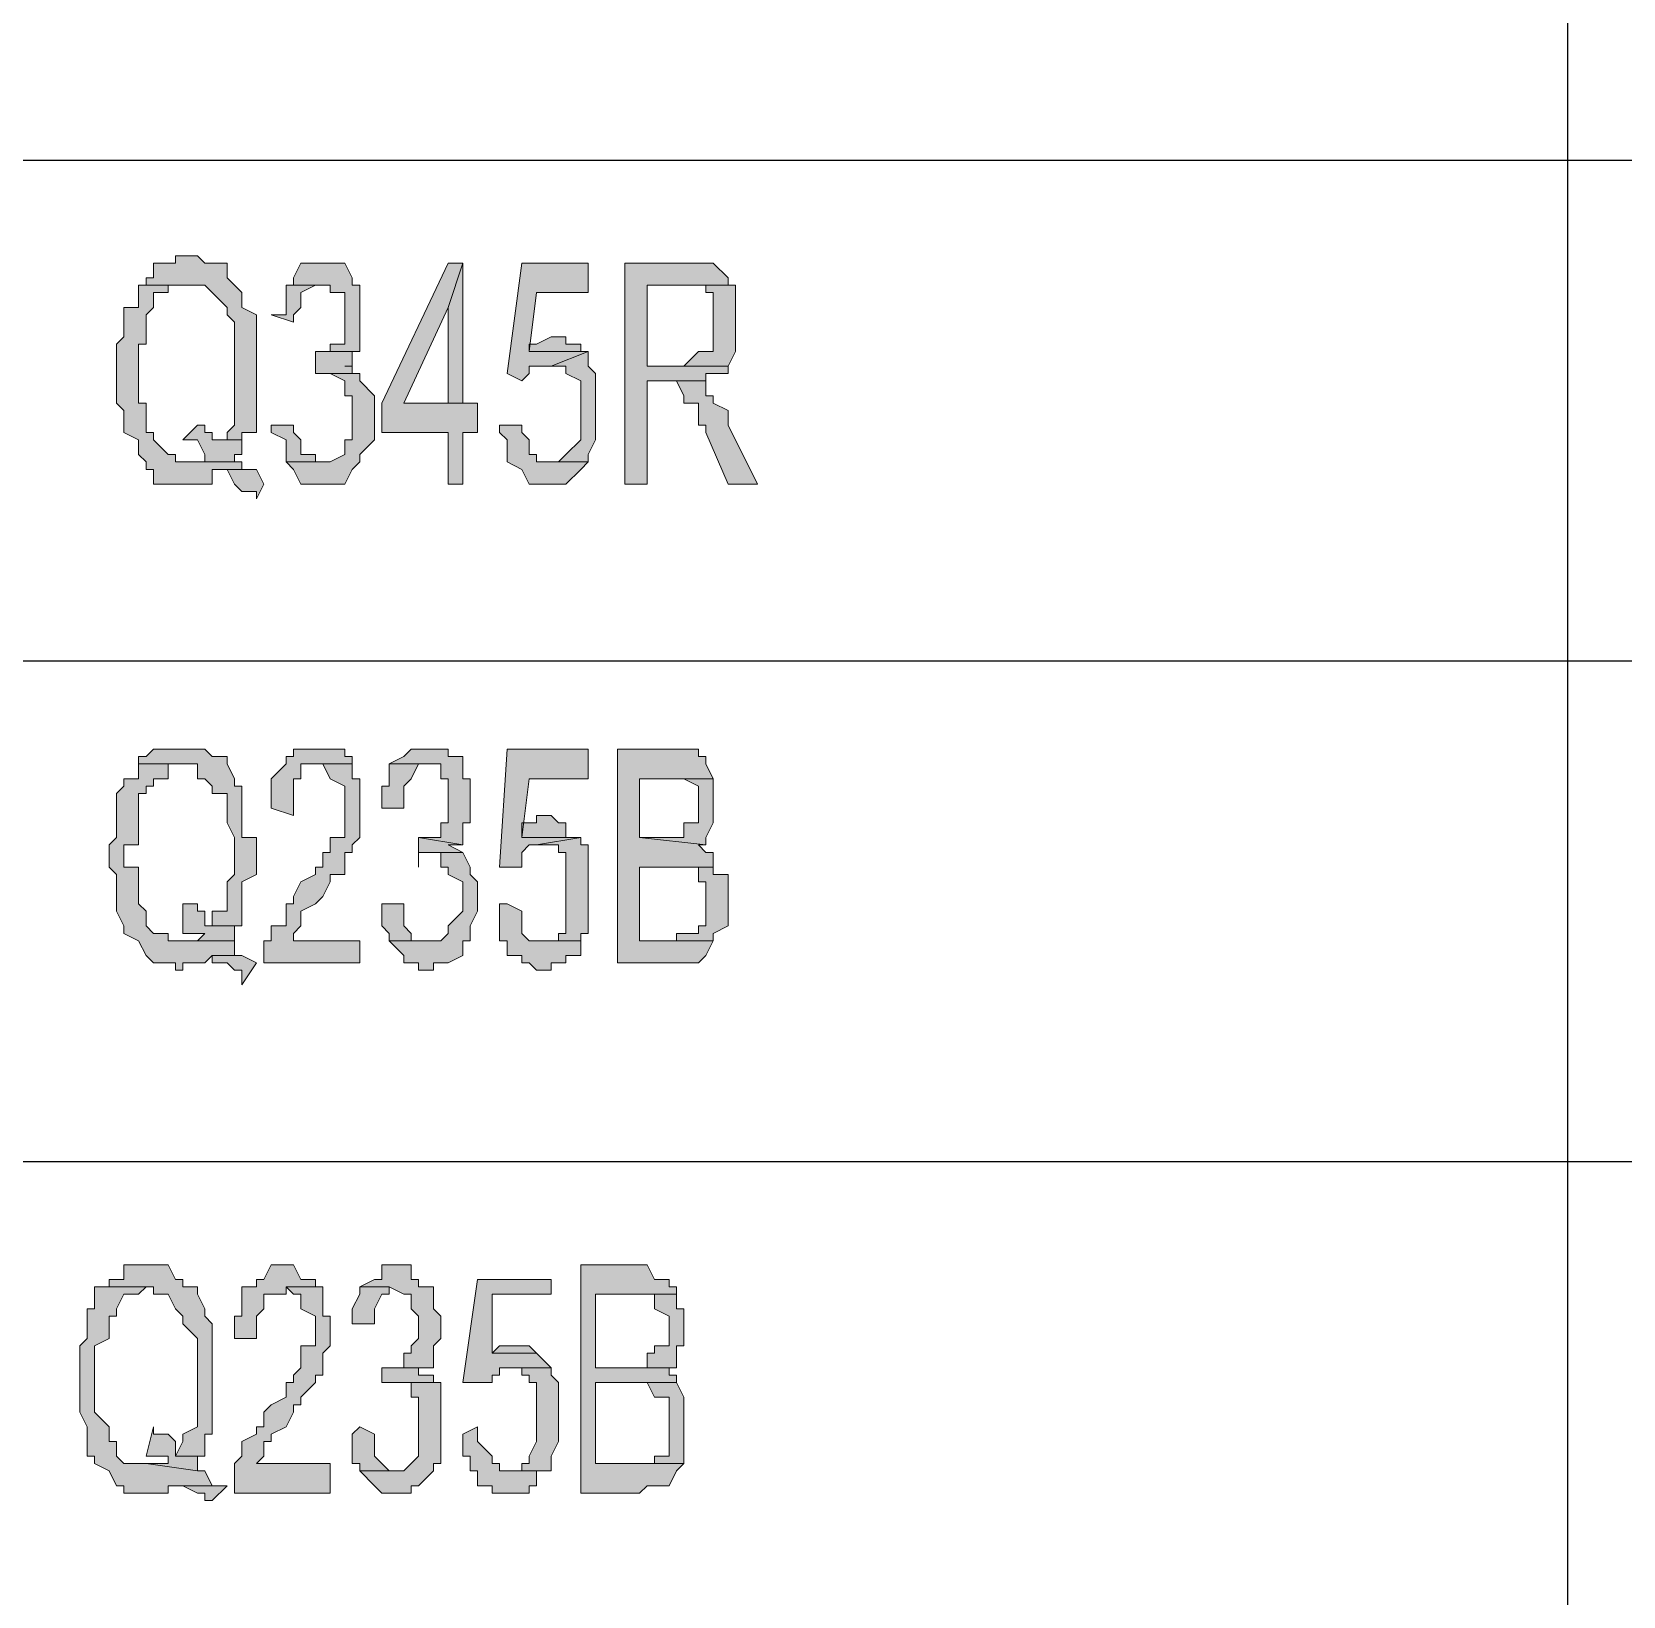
# Model space of a CAD drawing. Header units: millimetres. Extents: x 20 to 821, y 1 to 1134.
# Drawn here: x 677.79 to 716.67, y 152.24 to 190.48 of the extents above; entities that cross this region are included whole.
import ezdxf

# ---------------------------------------------------------------- set-up
doc = ezdxf.new("R2010")
doc.units = ezdxf.units.MM
doc.layers.add('1', color=7, linetype='Continuous')

msp = doc.modelspace()

# ---------------------------------------------------------------- hatches: boundary and pattern name
h = msp.add_hatch(color=0)
h.dxf.hatch_style = 2
h.paths.add_polyline_path([(681.48, 185.001732), (681.3, 185.001732), (681.3, 184.821732), (680.76, 184.821732), (680.76, 184.461732), (680.58, 184.461732), (680.58, 184.281732), (682.02, 184.281732), (682.2, 184.101732), (682.56, 183.741732), (682.56, 183.561732), (682.74, 183.381732), (682.74, 180.861732), (682.56, 180.681732), (682.56, 180.501732), (682.92, 180.501732), (682.92, 180.681732), (683.28, 180.681732), (683.28, 183.561732), (682.92, 183.741732), (682.92, 184.101732), (682.74, 184.281732), (682.56, 184.461732), (682.56, 184.821732), (682.2, 184.821732), (682.02, 184.821732), (681.84, 185.001732)])
h = msp.add_hatch(color=0)
h.dxf.hatch_style = 2
h.paths.add_polyline_path([(684.9, 184.821732), (684.36, 184.821732), (684.18, 184.461732), (684.18, 184.281732), (684.9, 184.281732), (685.08, 184.281732), (685.08, 184.101732), (685.44, 184.101732), (685.44, 183.741732), (685.44, 182.841732), (685.08, 182.841732), (685.08, 182.661732), (684.9, 182.661732), (684.72, 182.661732), (685.62, 182.661732), (685.8, 182.661732), (685.8, 182.841732), (685.8, 184.281732), (685.62, 184.281732), (685.62, 184.461732), (685.44, 184.821732)])
h = msp.add_hatch(color=0)
h.dxf.hatch_style = 2
h.paths.add_polyline_path([(688.32, 184.821732), (687.96, 184.821732), (686.34, 181.401732), (686.34, 180.681732), (687.96, 180.681732), (687.96, 179.421732), (688.32, 179.421732), (688.32, 180.681732), (688.68, 180.681732), (688.68, 181.401732), (688.32, 181.401732), (686.88, 181.401732), (687.96, 183.741732)])
h = msp.add_hatch(color=0)
h.dxf.hatch_style = 2
h.paths.add_polyline_path([(688.32, 184.821732), (687.96, 183.741732), (687.96, 181.401732), (686.88, 181.401732), (688.32, 181.401732)])
h = msp.add_hatch(color=0)
h.dxf.hatch_style = 2
h.paths.add_polyline_path([(691.38, 184.821732), (689.76, 184.821732), (689.4, 182.121732), (689.76, 181.941732), (689.94, 182.121732), (689.94, 182.301732), (690.12, 182.301732), (690.48, 182.301732), (691.38, 182.661732), (689.94, 182.661732), (690.12, 184.101732), (691.38, 184.101732)])
h = msp.add_hatch(color=0)
h.dxf.hatch_style = 2
h.paths.add_polyline_path([(693.72, 184.821732), (692.28, 184.821732), (692.28, 179.421732), (692.82, 179.421732), (692.82, 181.941732), (694.26, 181.941732), (694.26, 182.121732), (694.8, 182.121732), (694.8, 182.301732), (692.82, 182.301732), (692.82, 184.281732), (694.8, 184.281732), (694.8, 184.461732), (694.44, 184.821732), (694.26, 184.821732)])
h = msp.add_hatch(color=0)
h.dxf.hatch_style = 2
h.paths.add_polyline_path([(680.58, 184.281732), (680.4, 184.281732), (680.4, 184.101732), (680.4, 183.741732), (680.04, 183.741732), (680.04, 183.021732), (679.86, 182.841732), (679.86, 181.401732), (680.04, 181.221732), (680.04, 180.861732), (680.04, 180.681732), (680.4, 180.501732), (680.4, 180.141732), (680.58, 179.961732), (680.58, 179.781732), (680.76, 179.781732), (680.76, 179.421732), (681.12, 179.421732), (682.2, 179.421732), (682.2, 179.781732), (683.28, 179.781732), (682.92, 179.781732), (682.92, 179.961732), (681.48, 179.961732), (681.3, 179.961732), (681.3, 180.141732), (681.12, 180.141732), (680.76, 180.501732), (680.76, 180.681732), (680.58, 180.681732), (680.58, 181.401732), (680.4, 181.401732), (680.4, 182.841732), (680.58, 182.841732), (680.58, 183.561732), (680.76, 183.741732), (680.76, 184.101732), (681.12, 184.101732), (681.12, 184.281732), (681.3, 184.281732), (681.48, 184.281732)])
h = msp.add_hatch(color=0)
h.dxf.hatch_style = 2
h.paths.add_polyline_path([(684.18, 184.281732), (684, 184.281732), (684, 184.101732), (684, 183.561732), (683.64, 183.561732), (684.18, 183.381732), (684.18, 183.561732), (684.36, 183.741732), (684.36, 184.101732), (684.72, 184.281732), (684.9, 184.281732)])
h = msp.add_hatch(color=0)
h.dxf.hatch_style = 2
h.paths.add_polyline_path([(694.8, 184.281732), (693.72, 184.281732), (694.08, 184.281732), (694.26, 184.281732), (694.26, 184.101732), (694.44, 184.101732), (694.44, 183.741732), (694.44, 182.661732), (694.26, 182.661732), (694.08, 182.661732), (693.72, 182.301732), (692.82, 182.301732), (694.8, 182.301732), (694.98, 182.661732), (694.98, 184.281732)])
h = msp.add_hatch(color=0)
h.dxf.hatch_style = 2
h.paths.add_polyline_path([(690.66, 183.021732), (690.48, 183.021732), (690.12, 182.841732), (689.94, 182.841732), (689.94, 182.661732), (691.2, 182.661732), (691.2, 182.841732), (690.84, 182.841732), (690.84, 183.021732)])
h = msp.add_hatch(color=0)
h.dxf.hatch_style = 2
h.paths.add_polyline_path([(684.72, 182.661732), (684.72, 182.121732), (684.9, 182.121732), (685.8, 182.121732), (685.62, 182.121732), (685.62, 182.301732), (685.44, 182.301732), (685.62, 182.301732), (685.62, 182.661732)])
h = msp.add_hatch(color=0)
h.dxf.hatch_style = 2
h.paths.add_polyline_path([(691.38, 182.661732), (690.48, 182.301732), (690.84, 182.301732), (690.84, 182.121732), (691.2, 181.941732), (691.2, 180.501732), (690.84, 180.141732), (690.66, 179.961732), (690.48, 179.961732), (691.38, 179.961732), (691.38, 180.141732), (691.56, 180.501732), (691.56, 182.121732), (691.38, 182.301732)])
h = msp.add_hatch(color=0)
h.dxf.hatch_style = 2
h.paths.add_polyline_path([(685.8, 182.121732), (684.9, 182.121732), (685.08, 182.121732), (685.44, 181.941732), (685.44, 181.581732), (685.62, 181.581732), (685.62, 180.501732), (685.44, 180.501732), (685.44, 180.141732), (685.08, 179.961732), (684, 179.961732), (684.18, 179.781732), (684.36, 179.421732), (685.44, 179.421732), (685.62, 179.781732), (685.8, 179.961732), (685.8, 180.141732), (686.16, 180.501732), (686.16, 181.581732), (685.8, 181.941732)])
h = msp.add_hatch(color=0)
h.dxf.hatch_style = 2
h.paths.add_polyline_path([(694.08, 181.941732), (693.36, 181.941732), (693.54, 181.941732), (693.72, 181.581732), (693.72, 181.401732), (694.08, 181.401732), (694.08, 180.861732), (694.26, 180.861732), (694.26, 180.681732), (694.8, 179.421732), (695.52, 179.421732), (694.8, 180.861732), (694.8, 181.221732), (694.44, 181.401732), (694.44, 181.581732), (694.26, 181.581732), (694.26, 181.941732)])
h = msp.add_hatch(color=0)
h.dxf.hatch_style = 2
h.paths.add_polyline_path([(681.84, 180.861732), (681.48, 180.501732), (681.84, 180.501732), (682.02, 180.141732), (682.02, 179.961732), (681.84, 179.961732), (681.48, 179.961732), (682.92, 179.961732), (682.74, 179.961732), (682.74, 180.141732), (682.92, 180.141732), (682.92, 180.501732), (682.2, 180.501732), (682.2, 180.681732), (682.02, 180.681732), (682.02, 180.861732)])
h = msp.add_hatch(color=0)
h.dxf.hatch_style = 2
h.paths.add_polyline_path([(684.18, 180.861732), (683.64, 180.861732), (683.64, 180.681732), (684, 180.501732), (684, 179.961732), (684.9, 179.961732), (684.72, 179.961732), (684.72, 180.141732), (684.36, 180.141732), (684.36, 180.501732), (684.18, 180.681732)])
h = msp.add_hatch(color=0)
h.dxf.hatch_style = 2
h.paths.add_polyline_path([(689.76, 180.861732), (689.22, 180.861732), (689.22, 180.681732), (689.4, 180.501732), (689.4, 179.961732), (689.76, 179.781732), (689.94, 179.421732), (690.84, 179.421732), (691.2, 179.781732), (691.38, 179.961732), (690.12, 179.961732), (690.12, 180.141732), (689.94, 180.141732), (689.94, 180.501732), (689.76, 180.681732)])
h = msp.add_hatch(color=0)
h.dxf.hatch_style = 2
h.paths.add_polyline_path([(683.28, 179.781732), (682.56, 179.781732), (682.74, 179.421732), (682.92, 179.241732), (683.28, 179.241732), (683.28, 179.061732), (683.46, 179.421732)])
h = msp.add_hatch(color=0)
h.dxf.hatch_style = 2
h.paths.add_polyline_path([(681.48, 172.941732), (680.76, 172.941732), (680.58, 172.761732), (680.4, 172.761732), (680.4, 172.581732), (681.84, 172.581732), (681.84, 172.221732), (682.02, 172.221732), (682.2, 172.041732), (682.2, 171.861732), (682.56, 171.861732), (682.56, 171.501732), (682.56, 171.141732), (682.74, 170.781732), (682.74, 169.881732), (682.56, 169.701732), (682.56, 168.981732), (682.2, 168.981732), (682.2, 168.621732), (682.74, 168.621732), (682.92, 168.621732), (682.92, 168.981732), (682.92, 169.701732), (683.28, 169.881732), (683.28, 170.781732), (682.92, 170.781732), (682.92, 172.041732), (682.74, 172.041732), (682.74, 172.221732), (682.56, 172.581732), (682.56, 172.761732), (682.2, 172.761732), (682.02, 172.941732)])
h = msp.add_hatch(color=0)
h.dxf.hatch_style = 2
h.paths.add_polyline_path([(684.72, 172.941732), (684.18, 172.941732), (684.18, 172.761732), (684, 172.761732), (684, 172.581732), (683.64, 172.221732), (683.64, 171.501732), (684.18, 171.321732), (684.18, 172.221732), (684.36, 172.221732), (684.36, 172.581732), (685.62, 172.581732), (685.62, 172.761732), (685.44, 172.761732), (685.44, 172.941732)])
h = msp.add_hatch(color=0)
h.dxf.hatch_style = 2
h.paths.add_polyline_path([(687.6, 172.941732), (687.06, 172.941732), (686.88, 172.761732), (686.52, 172.581732), (687.78, 172.581732), (687.78, 172.221732), (687.96, 172.221732), (687.96, 172.041732), (687.96, 171.141732), (687.78, 171.141732), (687.78, 170.781732), (687.6, 170.781732), (687.24, 170.781732), (688.32, 170.601732), (688.32, 171.141732), (688.5, 171.141732), (688.5, 172.221732), (688.32, 172.221732), (688.32, 172.761732), (687.96, 172.761732), (687.96, 172.941732), (687.78, 172.941732)])
h = msp.add_hatch(color=0)
h.dxf.hatch_style = 2
h.paths.add_polyline_path([(691.38, 172.941732), (689.4, 172.941732), (689.22, 170.061732), (689.76, 170.061732), (689.76, 170.421732), (689.94, 170.601732), (690.12, 170.601732), (691.2, 170.781732), (689.76, 170.781732), (689.94, 172.221732), (691.38, 172.221732)])
h = msp.add_hatch(color=0)
h.dxf.hatch_style = 2
h.paths.add_polyline_path([(693.36, 172.941732), (692.1, 172.941732), (692.1, 167.721732), (694.08, 167.721732), (694.26, 167.901732), (694.44, 168.261732), (692.64, 168.261732), (692.64, 170.061732), (694.44, 170.061732), (694.44, 170.421732), (694.26, 170.421732), (694.08, 170.601732), (694.26, 170.601732), (692.64, 170.781732), (692.64, 172.221732), (693.36, 172.221732), (694.44, 172.221732), (694.26, 172.581732), (694.26, 172.761732), (694.08, 172.761732), (694.08, 172.941732), (693.72, 172.941732)])
h = msp.add_hatch(color=0)
h.dxf.hatch_style = 2
h.paths.add_polyline_path([(680.4, 172.581732), (680.4, 172.221732), (680.04, 172.221732), (680.04, 172.041732), (679.86, 171.861732), (679.86, 170.781732), (679.68, 170.601732), (679.68, 170.061732), (679.86, 169.881732), (679.86, 169.161732), (679.86, 168.981732), (680.04, 168.621732), (680.04, 168.441732), (680.4, 168.261732), (680.58, 167.901732), (680.76, 167.721732), (681.3, 167.721732), (681.3, 167.541732), (681.48, 167.541732), (681.48, 167.721732), (682.02, 167.721732), (682.2, 167.901732), (682.92, 167.901732), (682.74, 167.901732), (682.74, 168.261732), (681.48, 168.261732), (681.12, 168.261732), (681.12, 168.441732), (680.76, 168.441732), (680.58, 168.621732), (680.58, 168.981732), (680.4, 169.161732), (680.4, 170.061732), (680.04, 170.061732), (680.04, 170.601732), (680.4, 170.601732), (680.4, 171.861732), (680.58, 171.861732), (680.58, 172.041732), (680.76, 172.041732), (680.76, 172.221732), (681.12, 172.221732), (681.12, 172.581732), (681.3, 172.581732), (681.48, 172.581732)])
h = msp.add_hatch(color=0)
h.dxf.hatch_style = 2
h.paths.add_polyline_path([(685.62, 172.581732), (684.72, 172.581732), (684.9, 172.581732), (685.08, 172.221732), (685.44, 172.041732), (685.44, 170.781732), (685.08, 170.781732), (685.08, 170.421732), (684.9, 170.421732), (684.9, 170.061732), (684.72, 170.061732), (684.72, 169.881732), (684.36, 169.701732), (684.18, 169.341732), (684.18, 169.161732), (684, 169.161732), (684, 168.621732), (683.64, 168.621732), (683.64, 168.261732), (683.46, 168.261732), (683.46, 167.721732), (685.8, 167.721732), (685.8, 168.261732), (684.18, 168.261732), (684.18, 168.441732), (684.36, 168.621732), (684.36, 168.981732), (684.72, 169.161732), (684.9, 169.341732), (685.08, 169.701732), (685.08, 169.881732), (685.44, 169.881732), (685.44, 170.421732), (685.62, 170.421732), (685.62, 170.601732), (685.8, 170.781732), (685.8, 172.221732), (685.62, 172.221732)])
h = msp.add_hatch(color=0)
h.dxf.hatch_style = 2
h.paths.add_polyline_path([(686.52, 172.581732), (686.52, 172.041732), (686.34, 172.041732), (686.34, 171.501732), (686.88, 171.501732), (686.88, 172.041732), (687.06, 172.221732), (687.24, 172.581732), (687.6, 172.581732)])
h = msp.add_hatch(color=0)
h.dxf.hatch_style = 2
h.paths.add_polyline_path([(694.44, 172.221732), (693.36, 172.221732), (693.54, 172.221732), (693.72, 172.221732), (694.08, 172.041732), (694.08, 171.141732), (693.72, 171.141732), (693.72, 170.781732), (693.54, 170.781732), (693.36, 170.781732), (692.64, 170.781732), (694.26, 170.601732), (694.26, 170.781732), (694.44, 171.141732)])
h = msp.add_hatch(color=0)
h.dxf.hatch_style = 2
h.paths.add_polyline_path([(690.48, 171.321732), (690.12, 171.321732), (690.12, 171.141732), (689.76, 171.141732), (689.76, 170.781732), (691.2, 170.781732), (690.84, 170.781732), (690.84, 171.141732), (690.66, 171.141732)])
h = msp.add_hatch(color=0)
h.dxf.hatch_style = 2
h.paths.add_polyline_path([(687.24, 170.781732), (687.24, 170.061732), (687.24, 170.421732), (688.32, 170.421732), (687.96, 170.601732), (688.32, 170.601732)])
h = msp.add_hatch(color=0)
h.dxf.hatch_style = 2
h.paths.add_polyline_path([(691.2, 170.781732), (690.12, 170.601732), (690.66, 170.601732), (690.66, 170.421732), (690.84, 170.421732), (690.84, 170.061732), (690.84, 168.441732), (690.66, 168.441732), (690.66, 168.261732), (690.48, 168.261732), (690.12, 168.261732), (691.2, 168.261732), (691.2, 168.441732), (691.38, 168.441732), (691.38, 170.601732), (691.2, 170.601732)])
h = msp.add_hatch(color=0)
h.dxf.hatch_style = 2
h.paths.add_polyline_path([(688.32, 170.421732), (687.6, 170.421732), (687.78, 170.421732), (687.78, 170.061732), (687.96, 170.061732), (687.96, 169.881732), (688.32, 169.701732), (688.32, 168.981732), (687.96, 168.621732), (687.96, 168.441732), (687.78, 168.261732), (686.52, 168.261732), (686.88, 167.901732), (686.88, 167.721732), (687.06, 167.721732), (687.24, 167.721732), (687.24, 167.541732), (687.6, 167.541732), (687.6, 167.721732), (687.96, 167.721732), (688.32, 167.901732), (688.32, 168.261732), (688.5, 168.261732), (688.5, 168.621732), (688.68, 168.981732), (688.68, 169.701732), (688.5, 169.881732), (688.5, 170.061732)])
h = msp.add_hatch(color=0)
h.dxf.hatch_style = 2
h.paths.add_polyline_path([(694.44, 170.061732), (693.36, 170.061732), (693.54, 170.061732), (694.08, 170.061732), (694.08, 169.881732), (694.08, 169.701732), (694.26, 169.701732), (694.26, 168.621732), (694.08, 168.621732), (694.08, 168.441732), (693.72, 168.441732), (693.54, 168.441732), (693.54, 168.261732), (692.64, 168.261732), (694.44, 168.261732), (694.44, 168.441732), (694.8, 168.621732), (694.8, 169.881732), (694.44, 169.881732)])
h = msp.add_hatch(color=0)
h.dxf.hatch_style = 2
h.paths.add_polyline_path([(681.48, 169.161732), (681.48, 168.441732), (681.84, 168.441732), (682.02, 168.441732), (681.84, 168.261732), (681.48, 168.261732), (682.74, 168.261732), (682.56, 168.261732), (682.74, 168.261732), (682.74, 168.621732), (682.2, 168.621732), (682.02, 168.621732), (682.02, 168.981732), (681.84, 168.981732), (681.84, 169.161732)])
h = msp.add_hatch(color=0)
h.dxf.hatch_style = 2
h.paths.add_polyline_path([(686.88, 169.161732), (686.34, 169.161732), (686.34, 168.981732), (686.34, 168.621732), (686.52, 168.441732), (686.52, 168.261732), (687.6, 168.261732), (687.06, 168.261732), (687.06, 168.441732), (686.88, 168.621732)])
h = msp.add_hatch(color=0)
h.dxf.hatch_style = 2
h.paths.add_polyline_path([(689.4, 169.161732), (689.22, 169.161732), (689.22, 168.981732), (689.22, 168.261732), (689.4, 168.261732), (689.4, 167.901732), (689.76, 167.901732), (689.76, 167.721732), (689.94, 167.721732), (690.12, 167.541732), (690.48, 167.541732), (690.48, 167.721732), (690.84, 167.721732), (690.84, 167.901732), (691.2, 167.901732), (691.2, 168.261732), (689.94, 168.261732), (689.76, 168.441732), (689.76, 168.981732)])
h = msp.add_hatch(color=0)
h.dxf.hatch_style = 2
h.paths.add_polyline_path([(682.92, 167.901732), (682.2, 167.901732), (682.2, 167.721732), (682.56, 167.721732), (682.74, 167.541732), (682.92, 167.541732), (682.92, 167.181732), (683.28, 167.721732)])
h = msp.add_hatch(color=0)
h.dxf.hatch_style = 2
h.paths.add_polyline_path([(680.58, 160.341732), (680.04, 160.341732), (680.04, 159.981732), (679.68, 159.981732), (679.68, 159.801732), (680.76, 159.801732), (680.76, 159.621732), (681.12, 159.621732), (681.3, 159.261732), (681.48, 159.081732), (681.48, 158.901732), (681.84, 158.541732), (681.84, 156.381732), (681.48, 156.201732), (681.48, 156.021732), (681.3, 155.661732), (682.02, 155.661732), (682.02, 156.021732), (682.02, 156.201732), (682.2, 156.201732), (682.2, 158.901732), (682.02, 159.081732), (682.02, 159.261732), (681.84, 159.621732), (681.84, 159.801732), (681.48, 159.801732), (681.48, 159.981732), (681.3, 159.981732), (681.12, 160.341732)])
h = msp.add_hatch(color=0)
h.dxf.hatch_style = 2
h.paths.add_polyline_path([(684, 160.341732), (683.64, 160.341732), (683.46, 159.981732), (683.28, 159.981732), (683.28, 159.801732), (682.92, 159.801732), (682.92, 159.621732), (682.92, 159.081732), (682.74, 159.081732), (682.74, 158.541732), (683.28, 158.541732), (683.28, 159.081732), (683.46, 159.261732), (683.46, 159.621732), (683.64, 159.621732), (684, 159.621732), (684, 159.801732), (684.9, 159.801732), (684.72, 159.801732), (684.72, 159.981732), (684.36, 159.981732), (684.18, 160.341732)])
h = msp.add_hatch(color=0)
h.dxf.hatch_style = 2
h.paths.add_polyline_path([(686.52, 160.341732), (686.34, 160.341732), (686.34, 159.981732), (686.16, 159.981732), (685.8, 159.801732), (686.52, 159.801732), (686.88, 159.621732), (687.06, 159.621732), (687.06, 159.261732), (687.24, 159.081732), (687.24, 158.541732), (687.06, 158.361732), (687.06, 158.181732), (686.88, 158.181732), (686.88, 157.821732), (686.52, 157.821732), (687.24, 157.821732), (687.6, 157.821732), (687.6, 158.181732), (687.6, 158.361732), (687.78, 158.541732), (687.78, 159.081732), (687.6, 159.261732), (687.6, 159.801732), (687.24, 159.801732), (687.24, 159.981732), (687.06, 159.981732), (687.06, 160.341732), (686.88, 160.341732)])
h = msp.add_hatch(color=0)
h.dxf.hatch_style = 2
h.paths.add_polyline_path([(692.64, 160.341732), (691.2, 160.341732), (691.2, 154.761732), (692.64, 154.761732), (692.82, 154.941732), (693.36, 154.941732), (693.54, 155.301732), (693.72, 155.481732), (691.56, 155.481732), (691.56, 157.461732), (693.54, 157.461732), (693.54, 157.641732), (693.36, 157.641732), (693.36, 157.821732), (691.56, 157.821732), (691.56, 159.621732), (693.54, 159.621732), (693.54, 159.801732), (693.36, 159.801732), (693.36, 159.981732), (693, 159.981732), (692.82, 160.341732)])
h = msp.add_hatch(color=0)
h.dxf.hatch_style = 2
h.paths.add_polyline_path([(679.68, 159.801732), (679.32, 159.801732), (679.32, 159.621732), (679.32, 159.261732), (679.14, 159.261732), (679.14, 158.541732), (678.96, 158.361732), (678.96, 156.741732), (679.14, 156.381732), (679.14, 156.201732), (679.14, 155.661732), (679.32, 155.661732), (679.32, 155.481732), (679.68, 155.301732), (679.86, 154.941732), (680.04, 154.941732), (680.04, 154.761732), (681.12, 154.761732), (681.12, 154.941732), (682.2, 154.941732), (682.02, 155.301732), (681.84, 155.301732), (680.58, 155.481732), (680.04, 155.481732), (679.86, 155.661732), (679.86, 156.021732), (679.68, 156.021732), (679.68, 156.381732), (679.32, 156.741732), (679.32, 158.361732), (679.68, 158.541732), (679.68, 159.081732), (679.86, 159.081732), (679.86, 159.261732), (680.04, 159.621732), (680.4, 159.621732), (680.58, 159.801732)])
h = msp.add_hatch(color=0)
h.dxf.hatch_style = 2
h.paths.add_polyline_path([(684.9, 159.801732), (684, 159.801732), (684.18, 159.621732), (684.36, 159.621732), (684.36, 159.261732), (684.72, 159.081732), (684.72, 158.361732), (684.36, 158.361732), (684.36, 157.821732), (684.18, 157.641732), (684.18, 157.461732), (684, 157.461732), (684, 157.101732), (683.64, 156.921732), (683.46, 156.741732), (683.46, 156.381732), (683.28, 156.381732), (683.28, 156.201732), (682.92, 156.021732), (682.92, 155.661732), (682.74, 155.481732), (682.74, 154.761732), (685.08, 154.761732), (685.08, 155.481732), (683.28, 155.481732), (683.46, 155.661732), (683.46, 156.021732), (683.64, 156.021732), (683.64, 156.201732), (684, 156.381732), (684.18, 156.741732), (684.18, 156.921732), (684.36, 156.921732), (684.36, 157.101732), (684.72, 157.461732), (684.72, 157.641732), (684.9, 157.641732), (684.9, 158.181732), (685.08, 158.361732), (685.08, 159.081732), (684.9, 159.081732)])
h = msp.add_hatch(color=0)
h.dxf.hatch_style = 2
h.paths.add_polyline_path([(685.8, 159.801732), (685.8, 159.621732), (685.62, 159.261732), (685.62, 158.901732), (686.16, 158.901732), (686.16, 159.261732), (686.34, 159.621732), (686.52, 159.621732), (686.52, 159.801732)])
h = msp.add_hatch(color=0)
h.dxf.hatch_style = 2
h.paths.add_polyline_path([(690.48, 159.981732), (688.68, 159.981732), (688.32, 157.461732), (689.04, 157.461732), (689.04, 157.641732), (689.22, 157.641732), (689.22, 157.821732), (690.48, 157.821732), (690.12, 158.181732), (689.04, 158.181732), (689.04, 159.621732), (690.48, 159.621732)])
h = msp.add_hatch(color=0)
h.dxf.hatch_style = 2
h.paths.add_polyline_path([(693.54, 159.621732), (692.28, 159.621732), (692.64, 159.621732), (693, 159.621732), (693, 159.261732), (693.36, 159.081732), (693.36, 158.361732), (693, 158.361732), (693, 158.181732), (692.82, 158.181732), (692.82, 157.821732), (692.64, 157.821732), (692.28, 157.821732), (691.56, 157.821732), (693.36, 157.821732), (693.54, 157.821732), (693.54, 158.181732), (693.54, 158.361732), (693.72, 158.361732), (693.72, 159.261732), (693.54, 159.261732)])
h = msp.add_hatch(color=0)
h.dxf.hatch_style = 2
h.paths.add_polyline_path([(689.4, 158.361732), (689.22, 158.361732), (689.04, 158.181732), (690.12, 158.181732), (689.94, 158.361732)])
h = msp.add_hatch(color=0)
h.dxf.hatch_style = 2
h.paths.add_polyline_path([(686.34, 157.821732), (686.34, 157.461732), (686.52, 157.461732), (687.6, 157.461732), (687.6, 157.641732), (687.24, 157.641732), (687.24, 157.821732)])
h = msp.add_hatch(color=0)
h.dxf.hatch_style = 2
h.paths.add_polyline_path([(690.48, 157.821732), (689.4, 157.821732), (689.76, 157.821732), (689.76, 157.641732), (689.94, 157.641732), (689.94, 157.461732), (690.12, 157.461732), (690.12, 156.021732), (689.94, 155.661732), (689.94, 155.481732), (689.76, 155.481732), (689.76, 155.301732), (689.4, 155.301732), (690.48, 155.301732), (690.48, 155.661732), (690.66, 156.021732), (690.66, 157.461732), (690.48, 157.641732)])
h = msp.add_hatch(color=0)
h.dxf.hatch_style = 2
h.paths.add_polyline_path([(687.6, 157.461732), (686.88, 157.461732), (687.06, 157.461732), (687.06, 157.101732), (687.24, 157.101732), (687.24, 155.661732), (687.06, 155.481732), (686.88, 155.301732), (685.8, 155.301732), (686.16, 154.941732), (686.34, 154.761732), (687.06, 154.761732), (687.06, 154.941732), (687.24, 154.941732), (687.6, 155.301732), (687.6, 155.481732), (687.78, 155.481732), (687.78, 157.461732)])
h = msp.add_hatch(color=0)
h.dxf.hatch_style = 2
h.paths.add_polyline_path([(693.54, 157.461732), (692.64, 157.461732), (692.82, 157.461732), (693, 157.101732), (693.36, 157.101732), (693.36, 156.921732), (693.36, 155.661732), (693, 155.661732), (693, 155.481732), (692.82, 155.481732), (692.64, 155.481732), (691.56, 155.481732), (693.72, 155.481732), (693.72, 157.101732)])
h = msp.add_hatch(color=0)
h.dxf.hatch_style = 2
h.paths.add_polyline_path([(680.76, 156.381732), (680.58, 155.661732), (681.12, 155.661732), (681.12, 155.481732), (680.58, 155.481732), (681.84, 155.301732), (681.84, 155.661732), (682.02, 155.661732), (681.3, 155.661732), (681.3, 156.021732), (681.12, 156.201732), (680.76, 156.201732)])
h = msp.add_hatch(color=0)
h.dxf.hatch_style = 2
h.paths.add_polyline_path([(685.8, 156.381732), (685.62, 156.201732), (685.62, 155.481732), (685.8, 155.481732), (685.8, 155.301732), (686.52, 155.301732), (686.34, 155.481732), (686.16, 155.661732), (686.16, 156.201732)])
h = msp.add_hatch(color=0)
h.dxf.hatch_style = 2
h.paths.add_polyline_path([(688.68, 156.381732), (688.32, 156.201732), (688.32, 155.661732), (688.5, 155.661732), (688.5, 155.301732), (688.68, 155.301732), (688.68, 154.941732), (689.04, 154.941732), (689.04, 154.761732), (689.22, 154.761732), (689.94, 154.761732), (689.94, 154.941732), (690.12, 154.941732), (690.12, 155.301732), (690.48, 155.301732), (689.4, 155.301732), (689.22, 155.301732), (689.22, 155.481732), (689.04, 155.481732), (689.04, 155.661732), (688.68, 156.021732)])
h = msp.add_hatch(color=0)
h.dxf.hatch_style = 2
h.paths.add_polyline_path([(682.2, 154.941732), (681.48, 154.941732), (681.84, 154.761732), (682.02, 154.761732), (682.02, 154.581732), (682.2, 154.581732), (682.56, 154.941732)])

# ---------------------------------------------------------------- linework, layer by layer
at = {"layer": '1', "color": 0, "lineweight": 25}
for points in [[(715.32, 77.541732), (715.32, 419.721732)], [(557.64, 187.341732), (821.16, 187.341732)], [(557.64, 175.101732), (821.16, 175.101732)], [(557.64, 162.861732), (821.16, 162.861732)]]:
    msp.add_lwpolyline(points, dxfattribs=at)
at = {"layer": '1', "color": 0, "lineweight": 5}
for points in [[(681.48, 185.001732), (681.3, 185.001732), (681.3, 184.821732), (680.76, 184.821732), (680.76, 184.461732), (680.58, 184.461732), (680.58, 184.281732), (682.02, 184.281732), (682.2, 184.101732), (682.56, 183.741732), (682.56, 183.561732), (682.74, 183.381732), (682.74, 183.381732), (682.74, 180.861732), (682.56, 180.681732), (682.56, 180.501732), (682.92, 180.501732), (682.92, 180.681732), (683.28, 180.681732), (683.28, 183.561732), (682.92, 183.741732), (682.92, 184.101732), (682.74, 184.281732), (682.56, 184.461732), (682.56, 184.821732), (682.2, 184.821732), (682.02, 184.821732), (681.84, 185.001732), (681.48, 185.001732)], [(684.9, 184.821732), (684.36, 184.821732), (684.18, 184.461732), (684.18, 184.281732), (684.9, 184.281732), (685.08, 184.281732), (685.08, 184.101732), (685.44, 184.101732), (685.44, 183.741732), (685.44, 182.841732), (685.08, 182.841732), (685.08, 182.841732), (685.08, 182.661732), (684.9, 182.661732), (684.72, 182.661732), (685.62, 182.661732), (685.8, 182.661732), (685.8, 182.841732), (685.8, 184.281732), (685.62, 184.281732), (685.62, 184.461732), (685.44, 184.821732), (684.9, 184.821732)], [(688.32, 184.821732), (687.96, 184.821732), (686.34, 181.401732), (686.34, 180.681732), (687.96, 180.681732), (687.96, 179.421732), (688.32, 179.421732), (688.32, 180.681732), (688.68, 180.681732), (688.68, 181.401732), (688.32, 181.401732), (686.88, 181.401732), (687.96, 183.741732), (688.32, 184.821732)], [(688.32, 184.821732), (687.96, 183.741732), (687.96, 181.401732), (686.88, 181.401732), (688.32, 181.401732), (688.32, 184.821732)], [(691.38, 184.821732), (689.76, 184.821732), (689.4, 182.121732), (689.76, 181.941732), (689.94, 182.121732), (689.94, 182.301732), (690.12, 182.301732), (690.48, 182.301732), (691.38, 182.661732), (689.94, 182.661732), (690.12, 184.101732), (691.38, 184.101732), (691.38, 184.821732)], [(693.72, 184.821732), (692.28, 184.821732), (692.28, 179.421732), (692.82, 179.421732), (692.82, 181.941732), (694.26, 181.941732), (694.26, 182.121732), (694.8, 182.121732), (694.8, 182.301732), (692.82, 182.301732), (692.82, 184.281732), (694.8, 184.281732), (694.8, 184.461732), (694.44, 184.821732), (694.26, 184.821732), (694.26, 184.821732), (693.72, 184.821732)], [(680.58, 184.281732), (680.4, 184.281732), (680.4, 184.101732), (680.4, 183.741732), (680.04, 183.741732), (680.04, 183.021732), (679.86, 182.841732), (679.86, 181.401732), (680.04, 181.221732), (680.04, 180.861732), (680.04, 180.681732), (680.4, 180.501732), (680.4, 180.141732), (680.58, 179.961732), (680.58, 179.781732), (680.76, 179.781732), (680.76, 179.421732), (681.12, 179.421732), (682.2, 179.421732), (682.2, 179.781732), (683.28, 179.781732), (682.92, 179.781732), (682.92, 179.961732), (681.48, 179.961732), (681.3, 179.961732), (681.3, 180.141732), (681.12, 180.141732), (680.76, 180.501732), (680.76, 180.681732), (680.58, 180.681732), (680.58, 181.401732), (680.4, 181.401732), (680.4, 182.841732), (680.58, 182.841732), (680.58, 183.561732), (680.76, 183.741732), (680.76, 184.101732), (681.12, 184.101732), (681.12, 184.281732), (681.3, 184.281732), (681.48, 184.281732), (680.58, 184.281732)], [(684.18, 184.281732), (684, 184.281732), (684, 184.101732), (684, 183.561732), (683.64, 183.561732), (684.18, 183.381732), (684.18, 183.561732), (684.36, 183.741732), (684.36, 184.101732), (684.72, 184.281732), (684.9, 184.281732), (684.18, 184.281732)], [(694.8, 184.281732), (693.72, 184.281732), (694.08, 184.281732), (694.26, 184.281732), (694.26, 184.101732), (694.44, 184.101732), (694.44, 183.741732), (694.44, 182.661732), (694.26, 182.661732), (694.08, 182.661732), (693.72, 182.301732), (692.82, 182.301732), (694.8, 182.301732), (694.98, 182.661732), (694.98, 184.281732), (694.8, 184.281732)], [(690.66, 183.021732), (690.48, 183.021732), (690.12, 182.841732), (689.94, 182.841732), (689.94, 182.661732), (691.2, 182.661732), (691.2, 182.841732), (690.84, 182.841732), (690.84, 183.021732), (690.66, 183.021732)], [(684.72, 182.661732), (684.72, 182.121732), (684.9, 182.121732), (685.8, 182.121732), (685.62, 182.121732), (685.62, 182.301732), (685.44, 182.301732), (685.62, 182.301732), (685.62, 182.661732), (684.72, 182.661732)], [(691.38, 182.661732), (690.48, 182.301732), (690.84, 182.301732), (690.84, 182.121732), (691.2, 181.941732), (691.2, 180.501732), (690.84, 180.141732), (690.66, 179.961732), (690.66, 179.961732), (690.48, 179.961732), (691.38, 179.961732), (691.38, 180.141732), (691.56, 180.501732), (691.56, 182.121732), (691.38, 182.301732), (691.38, 182.661732)], [(685.8, 182.121732), (684.9, 182.121732), (685.08, 182.121732), (685.44, 181.941732), (685.44, 181.581732), (685.62, 181.581732), (685.62, 180.501732), (685.44, 180.501732), (685.44, 180.141732), (685.08, 179.961732), (684, 179.961732), (684.18, 179.781732), (684.36, 179.421732), (685.44, 179.421732), (685.62, 179.781732), (685.8, 179.961732), (685.8, 180.141732), (686.16, 180.501732), (686.16, 181.581732), (685.8, 181.941732), (685.8, 182.121732)], [(694.08, 181.941732), (693.36, 181.941732), (693.54, 181.941732), (693.72, 181.581732), (693.72, 181.401732), (694.08, 181.401732), (694.08, 180.861732), (694.26, 180.861732), (694.26, 180.681732), (694.8, 179.421732), (695.52, 179.421732), (694.8, 180.861732), (694.8, 181.221732), (694.44, 181.401732), (694.44, 181.581732), (694.26, 181.581732), (694.26, 181.581732), (694.26, 181.941732), (694.08, 181.941732)], [(681.84, 180.861732), (681.48, 180.501732), (681.84, 180.501732), (682.02, 180.141732), (682.02, 179.961732), (681.84, 179.961732), (681.48, 179.961732), (682.92, 179.961732), (682.74, 179.961732), (682.74, 180.141732), (682.92, 180.141732), (682.92, 180.501732), (682.2, 180.501732), (682.2, 180.681732), (682.02, 180.681732), (682.02, 180.861732), (681.84, 180.861732)], [(684.18, 180.861732), (683.64, 180.861732), (683.64, 180.681732), (684, 180.501732), (684, 179.961732), (684.9, 179.961732), (684.72, 179.961732), (684.72, 180.141732), (684.36, 180.141732), (684.36, 180.501732), (684.18, 180.681732), (684.18, 180.861732)], [(689.76, 180.861732), (689.22, 180.861732), (689.22, 180.681732), (689.4, 180.501732), (689.4, 179.961732), (689.76, 179.781732), (689.94, 179.421732), (690.84, 179.421732), (691.2, 179.781732), (691.2, 179.781732), (691.38, 179.961732), (690.12, 179.961732), (690.12, 180.141732), (689.94, 180.141732), (689.94, 180.501732), (689.76, 180.681732), (689.76, 180.861732)], [(683.28, 179.781732), (682.56, 179.781732), (682.74, 179.421732), (682.92, 179.241732), (683.28, 179.241732), (683.28, 179.061732), (683.46, 179.421732), (683.28, 179.781732)], [(681.48, 172.941732), (680.76, 172.941732), (680.58, 172.761732), (680.4, 172.761732), (680.4, 172.581732), (681.84, 172.581732), (681.84, 172.221732), (682.02, 172.221732), (682.2, 172.041732), (682.2, 171.861732), (682.56, 171.861732), (682.56, 171.501732), (682.56, 171.501732), (682.56, 171.141732), (682.74, 170.781732), (682.74, 169.881732), (682.56, 169.701732), (682.56, 168.981732), (682.2, 168.981732), (682.2, 168.621732), (682.74, 168.621732), (682.92, 168.621732), (682.92, 168.981732), (682.92, 169.701732), (683.28, 169.881732), (683.28, 170.781732), (682.92, 170.781732), (682.92, 172.041732), (682.74, 172.041732), (682.74, 172.221732), (682.56, 172.581732), (682.56, 172.761732), (682.2, 172.761732), (682.02, 172.941732), (681.48, 172.941732)], [(684.72, 172.941732), (684.18, 172.941732), (684.18, 172.761732), (684, 172.761732), (684, 172.581732), (683.64, 172.221732), (683.64, 171.501732), (684.18, 171.321732), (684.18, 172.221732), (684.36, 172.221732), (684.36, 172.581732), (685.62, 172.581732), (685.62, 172.761732), (685.44, 172.761732), (685.44, 172.941732), (684.72, 172.941732)], [(687.6, 172.941732), (687.06, 172.941732), (686.88, 172.761732), (686.52, 172.581732), (687.78, 172.581732), (687.78, 172.221732), (687.96, 172.221732), (687.96, 172.041732), (687.96, 171.141732), (687.78, 171.141732), (687.78, 171.141732), (687.78, 170.781732), (687.6, 170.781732), (687.24, 170.781732), (688.32, 170.601732), (688.32, 171.141732), (688.5, 171.141732), (688.5, 172.221732), (688.32, 172.221732), (688.32, 172.761732), (687.96, 172.761732), (687.96, 172.941732), (687.78, 172.941732), (687.6, 172.941732)], [(691.38, 172.941732), (689.4, 172.941732), (689.22, 170.061732), (689.76, 170.061732), (689.76, 170.421732), (689.94, 170.601732), (690.12, 170.601732), (691.2, 170.781732), (689.76, 170.781732), (689.94, 172.221732), (691.38, 172.221732), (691.38, 172.941732)], [(693.36, 172.941732), (692.1, 172.941732), (692.1, 167.721732), (694.08, 167.721732), (694.26, 167.901732), (694.44, 168.261732), (692.64, 168.261732), (692.64, 170.061732), (694.44, 170.061732), (694.44, 170.421732), (694.26, 170.421732), (694.08, 170.601732), (694.26, 170.601732), (692.64, 170.781732), (692.64, 172.221732), (693.36, 172.221732), (694.44, 172.221732), (694.26, 172.581732), (694.26, 172.761732), (694.08, 172.761732), (694.08, 172.941732), (693.72, 172.941732), (693.36, 172.941732)], [(680.4, 172.581732), (680.4, 172.221732), (680.04, 172.221732), (680.04, 172.041732), (679.86, 171.861732), (679.86, 170.781732), (679.68, 170.601732), (679.68, 170.061732), (679.86, 169.881732), (679.86, 169.161732), (679.86, 168.981732), (680.04, 168.621732), (680.04, 168.441732), (680.4, 168.261732), (680.58, 167.901732), (680.76, 167.721732), (681.3, 167.721732), (681.3, 167.541732), (681.48, 167.541732), (681.48, 167.721732), (682.02, 167.721732), (682.2, 167.901732), (682.92, 167.901732), (682.74, 167.901732), (682.74, 168.261732), (681.48, 168.261732), (681.12, 168.261732), (681.12, 168.441732), (680.76, 168.441732), (680.58, 168.621732), (680.58, 168.981732), (680.4, 169.161732), (680.4, 170.061732), (680.04, 170.061732), (680.04, 170.601732), (680.4, 170.601732), (680.4, 171.861732), (680.58, 171.861732), (680.58, 172.041732), (680.76, 172.041732), (680.76, 172.221732), (681.12, 172.221732), (681.12, 172.581732), (681.3, 172.581732), (681.48, 172.581732), (680.4, 172.581732)], [(685.62, 172.581732), (684.72, 172.581732), (684.9, 172.581732), (685.08, 172.221732), (685.44, 172.041732), (685.44, 170.781732), (685.08, 170.781732), (685.08, 170.421732), (684.9, 170.421732), (684.9, 170.061732), (684.72, 170.061732), (684.72, 169.881732), (684.36, 169.701732), (684.18, 169.341732), (684.18, 169.161732), (684, 169.161732), (684, 168.621732), (683.64, 168.621732), (683.64, 168.261732), (683.46, 168.261732), (683.46, 167.721732), (685.8, 167.721732), (685.8, 168.261732), (684.18, 168.261732), (684.18, 168.441732), (684.36, 168.621732), (684.36, 168.981732), (684.72, 169.161732), (684.9, 169.341732), (685.08, 169.701732), (685.08, 169.881732), (685.44, 169.881732), (685.44, 170.421732), (685.62, 170.421732), (685.62, 170.601732), (685.8, 170.781732), (685.8, 172.221732), (685.62, 172.221732), (685.62, 172.581732)], [(686.52, 172.581732), (686.52, 172.041732), (686.34, 172.041732), (686.34, 171.501732), (686.88, 171.501732), (686.88, 172.041732), (687.06, 172.221732), (687.24, 172.581732), (687.6, 172.581732), (686.52, 172.581732)], [(694.44, 172.221732), (693.36, 172.221732), (693.54, 172.221732), (693.72, 172.221732), (694.08, 172.041732), (694.08, 171.141732), (693.72, 171.141732), (693.72, 170.781732), (693.54, 170.781732), (693.36, 170.781732), (693.36, 170.781732), (692.64, 170.781732), (694.26, 170.601732), (694.26, 170.781732), (694.44, 171.141732), (694.44, 172.221732)], [(690.48, 171.321732), (690.12, 171.321732), (690.12, 171.141732), (689.76, 171.141732), (689.76, 170.781732), (691.2, 170.781732), (690.84, 170.781732), (690.84, 171.141732), (690.66, 171.141732), (690.48, 171.321732)], [(687.24, 170.781732), (687.24, 170.061732), (687.24, 170.421732), (688.32, 170.421732), (687.96, 170.601732), (688.32, 170.601732), (687.24, 170.781732)], [(691.2, 170.781732), (690.12, 170.601732), (690.66, 170.601732), (690.66, 170.421732), (690.84, 170.421732), (690.84, 170.061732), (690.84, 168.441732), (690.66, 168.441732), (690.66, 168.261732), (690.48, 168.261732), (690.48, 168.261732), (690.12, 168.261732), (691.2, 168.261732), (691.2, 168.441732), (691.38, 168.441732), (691.38, 170.601732), (691.2, 170.601732), (691.2, 170.781732)], [(688.32, 170.421732), (687.6, 170.421732), (687.78, 170.421732), (687.78, 170.061732), (687.96, 170.061732), (687.96, 169.881732), (688.32, 169.701732), (688.32, 168.981732), (687.96, 168.621732), (687.96, 168.441732), (687.78, 168.261732), (686.52, 168.261732), (686.88, 167.901732), (686.88, 167.721732), (687.06, 167.721732), (687.24, 167.721732), (687.24, 167.541732), (687.6, 167.541732), (687.6, 167.721732), (687.96, 167.721732), (688.32, 167.901732), (688.32, 168.261732), (688.5, 168.261732), (688.5, 168.621732), (688.68, 168.981732), (688.68, 169.701732), (688.5, 169.881732), (688.5, 170.061732), (688.32, 170.421732)], [(694.44, 170.061732), (693.36, 170.061732), (693.54, 170.061732), (694.08, 170.061732), (694.08, 169.881732), (694.08, 169.701732), (694.26, 169.701732), (694.26, 168.621732), (694.08, 168.621732), (694.08, 168.441732), (693.72, 168.441732), (693.54, 168.441732), (693.54, 168.261732), (692.64, 168.261732), (694.44, 168.261732), (694.44, 168.441732), (694.8, 168.621732), (694.8, 169.881732), (694.44, 169.881732), (694.44, 170.061732)], [(681.48, 169.161732), (681.48, 168.441732), (681.84, 168.441732), (682.02, 168.441732), (681.84, 168.261732), (681.48, 168.261732), (682.74, 168.261732), (682.56, 168.261732), (682.74, 168.261732), (682.74, 168.621732), (682.2, 168.621732), (682.02, 168.621732), (682.02, 168.981732), (681.84, 168.981732), (681.84, 169.161732), (681.48, 169.161732)], [(686.88, 169.161732), (686.34, 169.161732), (686.34, 168.981732), (686.34, 168.621732), (686.52, 168.441732), (686.52, 168.261732), (687.6, 168.261732), (687.06, 168.261732), (687.06, 168.441732), (686.88, 168.621732), (686.88, 169.161732)], [(689.4, 169.161732), (689.22, 169.161732), (689.22, 168.981732), (689.22, 168.261732), (689.4, 168.261732), (689.4, 167.901732), (689.76, 167.901732), (689.76, 167.721732), (689.94, 167.721732), (690.12, 167.541732), (690.48, 167.541732), (690.48, 167.721732), (690.84, 167.721732), (690.84, 167.901732), (690.84, 167.901732), (691.2, 167.901732), (691.2, 168.261732), (689.94, 168.261732), (689.76, 168.441732), (689.76, 168.981732), (689.4, 169.161732)], [(682.92, 167.901732), (682.2, 167.901732), (682.2, 167.721732), (682.56, 167.721732), (682.74, 167.541732), (682.92, 167.541732), (682.92, 167.181732), (683.28, 167.721732), (682.92, 167.901732)], [(680.58, 160.341732), (680.04, 160.341732), (680.04, 159.981732), (679.68, 159.981732), (679.68, 159.801732), (680.76, 159.801732), (680.76, 159.621732), (681.12, 159.621732), (681.3, 159.261732), (681.48, 159.081732), (681.48, 158.901732), (681.84, 158.541732), (681.84, 156.381732), (681.48, 156.201732), (681.48, 156.021732), (681.3, 155.661732), (682.02, 155.661732), (682.02, 156.021732), (682.02, 156.201732), (682.2, 156.201732), (682.2, 158.901732), (682.02, 159.081732), (682.02, 159.261732), (681.84, 159.621732), (681.84, 159.801732), (681.48, 159.801732), (681.48, 159.981732), (681.3, 159.981732), (681.12, 160.341732), (680.58, 160.341732)], [(684, 160.341732), (683.64, 160.341732), (683.46, 159.981732), (683.28, 159.981732), (683.28, 159.801732), (682.92, 159.801732), (682.92, 159.621732), (682.92, 159.081732), (682.74, 159.081732), (682.74, 158.541732), (683.28, 158.541732), (683.28, 159.081732), (683.46, 159.261732), (683.46, 159.621732), (683.64, 159.621732), (684, 159.621732), (684, 159.801732), (684.9, 159.801732), (684.72, 159.801732), (684.72, 159.981732), (684.36, 159.981732), (684.18, 160.341732), (684, 160.341732)], [(686.52, 160.341732), (686.34, 160.341732), (686.34, 159.981732), (686.16, 159.981732), (685.8, 159.801732), (686.52, 159.801732), (686.88, 159.621732), (687.06, 159.621732), (687.06, 159.261732), (687.24, 159.081732), (687.24, 158.541732), (687.06, 158.361732), (687.06, 158.181732), (687.06, 158.181732), (686.88, 158.181732), (686.88, 157.821732), (686.52, 157.821732), (687.24, 157.821732), (687.6, 157.821732), (687.6, 158.181732), (687.6, 158.361732), (687.78, 158.541732), (687.78, 159.081732), (687.6, 159.261732), (687.6, 159.801732), (687.24, 159.801732), (687.24, 159.981732), (687.06, 159.981732), (687.06, 160.341732), (686.88, 160.341732), (686.52, 160.341732)], [(692.64, 160.341732), (691.2, 160.341732), (691.2, 154.761732), (692.64, 154.761732), (692.82, 154.941732), (693.36, 154.941732), (693.54, 155.301732), (693.72, 155.481732), (691.56, 155.481732), (691.56, 157.461732), (693.54, 157.461732), (693.54, 157.641732), (693.36, 157.641732), (693.36, 157.821732), (691.56, 157.821732), (691.56, 159.621732), (693.54, 159.621732), (693.54, 159.801732), (693.36, 159.801732), (693.36, 159.981732), (693, 159.981732), (692.82, 160.341732), (692.64, 160.341732)], [(679.68, 159.801732), (679.32, 159.801732), (679.32, 159.621732), (679.32, 159.261732), (679.14, 159.261732), (679.14, 158.541732), (678.96, 158.361732), (678.96, 156.741732), (679.14, 156.381732), (679.14, 156.201732), (679.14, 156.201732), (679.14, 155.661732), (679.32, 155.661732), (679.32, 155.481732), (679.68, 155.301732), (679.86, 154.941732), (680.04, 154.941732), (680.04, 154.761732), (681.12, 154.761732), (681.12, 154.941732), (682.2, 154.941732), (682.02, 155.301732), (681.84, 155.301732), (680.58, 155.481732), (680.04, 155.481732), (679.86, 155.661732), (679.86, 156.021732), (679.68, 156.021732), (679.68, 156.381732), (679.32, 156.741732), (679.32, 158.361732), (679.68, 158.541732), (679.68, 159.081732), (679.86, 159.081732), (679.86, 159.261732), (680.04, 159.621732), (680.4, 159.621732), (680.58, 159.801732), (679.68, 159.801732)], [(684.9, 159.801732), (684, 159.801732), (684.18, 159.621732), (684.36, 159.621732), (684.36, 159.261732), (684.72, 159.081732), (684.72, 158.361732), (684.36, 158.361732), (684.36, 157.821732), (684.18, 157.641732), (684.18, 157.461732), (684, 157.461732), (684, 157.101732), (684, 157.101732), (683.64, 156.921732), (683.46, 156.741732), (683.46, 156.381732), (683.28, 156.381732), (683.28, 156.201732), (682.92, 156.021732), (682.92, 155.661732), (682.74, 155.481732), (682.74, 154.761732), (685.08, 154.761732), (685.08, 155.481732), (683.28, 155.481732), (683.46, 155.661732), (683.46, 156.021732), (683.64, 156.021732), (683.64, 156.201732), (684, 156.381732), (684.18, 156.741732), (684.18, 156.921732), (684.36, 156.921732), (684.36, 157.101732), (684.72, 157.461732), (684.72, 157.641732), (684.9, 157.641732), (684.9, 158.181732), (685.08, 158.361732), (685.08, 159.081732), (684.9, 159.081732), (684.9, 159.801732)], [(685.8, 159.801732), (685.8, 159.621732), (685.62, 159.261732), (685.62, 158.901732), (686.16, 158.901732), (686.16, 159.261732), (686.34, 159.621732), (686.52, 159.621732), (686.52, 159.801732), (685.8, 159.801732)], [(690.48, 159.981732), (688.68, 159.981732), (688.32, 157.461732), (689.04, 157.461732), (689.04, 157.641732), (689.22, 157.641732), (689.22, 157.821732), (690.48, 157.821732), (690.12, 158.181732), (689.04, 158.181732), (689.04, 159.621732), (690.48, 159.621732), (690.48, 159.981732)], [(693.54, 159.621732), (692.28, 159.621732), (692.64, 159.621732), (693, 159.621732), (693, 159.261732), (693.36, 159.081732), (693.36, 158.361732), (693, 158.361732), (693, 158.181732), (692.82, 158.181732), (692.82, 157.821732), (692.64, 157.821732), (692.28, 157.821732), (691.56, 157.821732), (693.36, 157.821732), (693.54, 157.821732), (693.54, 158.181732), (693.54, 158.361732), (693.72, 158.361732), (693.72, 159.261732), (693.54, 159.261732), (693.54, 159.621732)], [(689.4, 158.361732), (689.22, 158.361732), (689.04, 158.181732), (690.12, 158.181732), (689.94, 158.361732), (689.4, 158.361732)], [(686.34, 157.821732), (686.34, 157.461732), (686.52, 157.461732), (687.6, 157.461732), (687.6, 157.641732), (687.24, 157.641732), (687.24, 157.821732), (686.34, 157.821732)], [(690.48, 157.821732), (689.4, 157.821732), (689.76, 157.821732), (689.76, 157.641732), (689.94, 157.641732), (689.94, 157.461732), (690.12, 157.461732), (690.12, 156.021732), (689.94, 155.661732), (689.94, 155.481732), (689.76, 155.481732), (689.76, 155.301732), (689.4, 155.301732), (690.48, 155.301732), (690.48, 155.661732), (690.66, 156.021732), (690.66, 157.461732), (690.48, 157.641732), (690.48, 157.821732)], [(687.6, 157.461732), (686.88, 157.461732), (687.06, 157.461732), (687.06, 157.101732), (687.24, 157.101732), (687.24, 155.661732), (687.06, 155.481732), (686.88, 155.301732), (685.8, 155.301732), (685.8, 155.301732), (686.16, 154.941732), (686.34, 154.761732), (687.06, 154.761732), (687.06, 154.941732), (687.24, 154.941732), (687.6, 155.301732), (687.6, 155.481732), (687.78, 155.481732), (687.78, 157.461732), (687.6, 157.461732)], [(693.54, 157.461732), (692.64, 157.461732), (692.82, 157.461732), (693, 157.101732), (693.36, 157.101732), (693.36, 156.921732), (693.36, 155.661732), (693, 155.661732), (693, 155.481732), (692.82, 155.481732), (692.64, 155.481732), (691.56, 155.481732), (693.72, 155.481732), (693.72, 157.101732), (693.54, 157.461732)], [(680.76, 156.381732), (680.58, 155.661732), (681.12, 155.661732), (681.12, 155.481732), (680.58, 155.481732), (681.84, 155.301732), (681.84, 155.661732), (682.02, 155.661732), (681.3, 155.661732), (681.3, 156.021732), (681.12, 156.201732), (680.76, 156.201732), (680.76, 156.381732)], [(685.8, 156.381732), (685.62, 156.201732), (685.62, 155.481732), (685.8, 155.481732), (685.8, 155.301732), (686.52, 155.301732), (686.34, 155.481732), (686.16, 155.661732), (686.16, 156.201732), (685.8, 156.381732)], [(688.68, 156.381732), (688.32, 156.201732), (688.32, 155.661732), (688.5, 155.661732), (688.5, 155.301732), (688.68, 155.301732), (688.68, 154.941732), (689.04, 154.941732), (689.04, 154.761732), (689.22, 154.761732), (689.94, 154.761732), (689.94, 154.941732), (690.12, 154.941732), (690.12, 155.301732), (690.48, 155.301732), (689.4, 155.301732), (689.22, 155.301732), (689.22, 155.481732), (689.04, 155.481732), (689.04, 155.661732), (688.68, 156.021732), (688.68, 156.381732)], [(682.2, 154.941732), (681.48, 154.941732), (681.84, 154.761732), (682.02, 154.761732), (682.02, 154.581732), (682.2, 154.581732), (682.56, 154.941732), (682.2, 154.941732)]]:
    msp.add_lwpolyline(points, dxfattribs=at)

doc.saveas('drawing.dxf')
